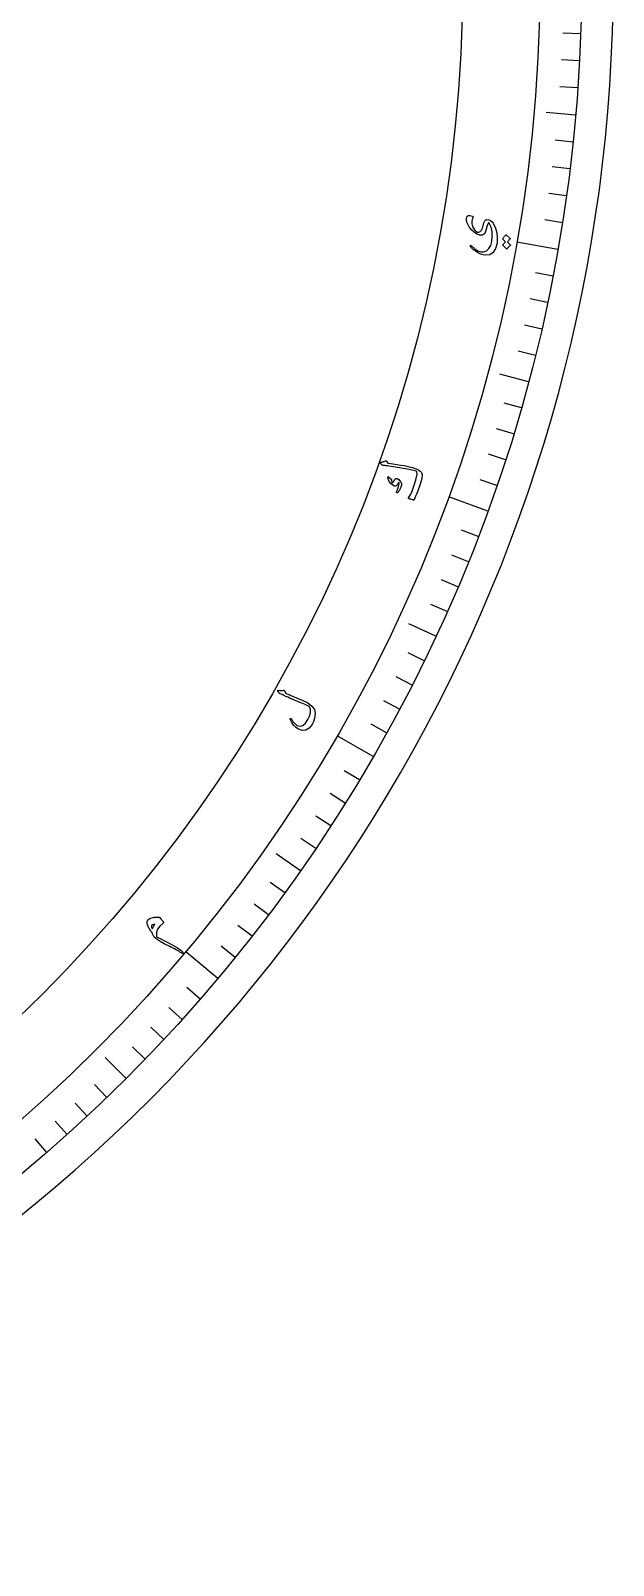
# Model space of a CAD drawing. Header units: millimetres. Extents: x -75 to 75, y -75 to 98.
# Drawn here: x 47.5 to 75, y -75 to -2.4 of the extents above; entities that cross this region are included whole.
import ezdxf

# ---------------------------------------------------------------- set-up
doc = ezdxf.new("R2010")
doc.units = ezdxf.units.MM
for name, color, linetype in [('CUT_OUTER', 1, 'Continuous'), ('ENGRAVE', 7, 'Continuous'), ('ENGRAVE_FINE', 8, 'Continuous'), ('TEXT', 5, 'Continuous')]:
    doc.layers.add(name, color=color, linetype=linetype)

msp = doc.modelspace()

# ---------------------------------------------------------------- linework, layer by layer
at = {"layer": 'CUT_OUTER'}
msp.add_arc((0, 0), 75, 179.92418, 0.00009, dxfattribs=at)
at = {"layer": 'ENGRAVE'}
for points in [[(73.22, -6.406), (71.819, -6.283)], [(72.383, -12.763), (70.445, -12.421)], [(70.996, -19.023), (69.637, -18.659)], [(69.067, -25.139), (67.217, -24.465)], [(66.614, -31.062), (65.339, -30.468)], [(63.653, -36.75), (61.948, -35.766)], [(60.208, -42.158), (59.056, -41.351)], [(56.304, -47.245), (54.796, -45.979)], [(51.972, -51.972), (50.978, -50.978)]]:
    msp.add_lwpolyline(points, dxfattribs=at)
for radius in [73.5, 73.5, 71.531, 67.875, 67.875]:
    msp.add_circle((0, 0), radius, dxfattribs=at)
at = {"layer": 'ENGRAVE_FINE'}
for points in [[(73.455, -2.565), (72.612, -2.536)], [(73.399, -3.847), (72.557, -3.803)], [(73.321, -5.127), (72.479, -5.068)], [(73.097, -7.683), (72.258, -7.595)], [(72.952, -8.957), (72.115, -8.855)], [(72.785, -10.229), (71.949, -10.112)], [(72.595, -11.498), (71.762, -11.366)], [(72.15, -14.024), (71.321, -13.864)], [(71.894, -15.281), (71.069, -15.106)], [(71.616, -16.534), (70.794, -16.344)], [(71.317, -17.781), (70.498, -17.577)], [(70.653, -20.259), (69.842, -20.027)], [(70.288, -21.489), (69.481, -21.243)], [(69.903, -22.713), (69.1, -22.452)], [(69.496, -23.929), (68.698, -23.655)], [(68.618, -26.34), (67.831, -26.038)], [(68.148, -27.534), (67.366, -27.218)], [(67.657, -28.719), (66.88, -28.389)], [(67.146, -29.895), (66.375, -29.552)], [(66.061, -32.22), (65.303, -31.85)], [(65.489, -33.368), (64.737, -32.985)], [(64.897, -34.506), (64.152, -34.11)], [(64.284, -35.633), (63.547, -35.224)], [(63.002, -37.855), (62.279, -37.421)], [(62.331, -38.949), (61.616, -38.502)], [(61.642, -40.031), (60.935, -39.571)], [(60.934, -41.101), (60.235, -40.629)], [(59.463, -43.202), (58.78, -42.706)], [(58.7, -44.233), (58.026, -43.726)], [(57.919, -45.251), (57.254, -44.732)], [(57.12, -46.255), (56.465, -45.724)], [(55.471, -48.22), (54.834, -47.667)], [(54.621, -49.181), (53.994, -48.617)], [(53.755, -50.127), (53.137, -49.551)], [(52.871, -51.057), (52.264, -50.471)], [(51.057, -52.871), (50.471, -52.264)], [(50.127, -53.755), (49.551, -53.137)], [(49.181, -54.621), (48.617, -53.994)], [(48.22, -55.471), (47.667, -54.834)]]:
    msp.add_lwpolyline(points, dxfattribs=at)
at = {"layer": 'TEXT'}
for points in [[(68.365, -11.262), (68.322, -11.344), (68.304, -11.44), (68.313, -11.55), (68.347, -11.676), (68.387, -11.758), (68.438, -11.831), (68.501, -11.892), (68.576, -11.943), (68.592, -11.95), (68.609, -11.953), (68.627, -11.953), (68.647, -11.95), (68.711, -11.917), (68.766, -11.854), (68.813, -11.758), (68.85, -11.632), (68.885, -11.507), (68.925, -11.418), (68.97, -11.366), (69.02, -11.351), (69.118, -11.365), (69.202, -11.398), (69.271, -11.452), (69.326, -11.526), (69.428, -11.75), (69.492, -11.982), (69.516, -12.221), (69.502, -12.467), (69.436, -12.727), (69.322, -12.909), (69.16, -13.014), (68.95, -13.04), (68.841, -13.024), (68.726, -12.986), (68.605, -12.926), (68.479, -12.846), (68.445, -12.82), (68.412, -12.794), (68.38, -12.768), (68.35, -12.741), (68.321, -12.714), (68.293, -12.686), (68.267, -12.658), (68.241, -12.628), (68.231, -12.614), (68.228, -12.601), (68.233, -12.592), (68.244, -12.585), (68.257, -12.582), (68.269, -12.583), (68.28, -12.588), (68.291, -12.596), (68.448, -12.739), (68.594, -12.833), (68.733, -12.88), (68.862, -12.879), (69.007, -12.825), (69.122, -12.726), (69.204, -12.583), (69.253, -12.395), (69.277, -12.147), (69.266, -11.919), (69.219, -11.71), (69.138, -11.52), (69.13, -11.508), (69.121, -11.503), (69.112, -11.504), (69.101, -11.511), (69.077, -11.544), (69.052, -11.604), (69.025, -11.692), (68.996, -11.806), (68.961, -11.921), (68.919, -12.006), (68.868, -12.061), (68.81, -12.086), (68.746, -12.091), (68.68, -12.084), (68.614, -12.065), (68.547, -12.034), (68.418, -11.95), (68.305, -11.846), (68.207, -11.721), (68.123, -11.575), (68.104, -11.536), (68.087, -11.5), (68.075, -11.465), (68.065, -11.431), (68.058, -11.399), (68.054, -11.369), (68.052, -11.341), (68.054, -11.315), (68.08, -11.215), (68.135, -11.161), (68.218, -11.151), (68.331, -11.186), (68.359, -11.203), (68.375, -11.222), (68.376, -11.242), (68.365, -11.262)], [(69.778, -12.278), (69.775, -12.274), (69.774, -12.269), (69.774, -12.263), (69.776, -12.256), (69.791, -12.231), (69.806, -12.207), (69.822, -12.184), (69.839, -12.162), (69.857, -12.141), (69.877, -12.12), (69.897, -12.101), (69.919, -12.082), (69.925, -12.078), (69.931, -12.078), (69.938, -12.079), (69.944, -12.083), (70.124, -12.249), (70.126, -12.253), (70.125, -12.259), (70.121, -12.265), (70.114, -12.273), (70.108, -12.278), (70.1, -12.287), (70.089, -12.299), (70.075, -12.314), (70.059, -12.333), (70.04, -12.356), (70.018, -12.382), (69.993, -12.412), (70.132, -12.544), (70.136, -12.549), (70.136, -12.556), (70.132, -12.563), (70.125, -12.571), (70.118, -12.577), (70.108, -12.588), (70.094, -12.603), (70.077, -12.621), (70.056, -12.644), (70.032, -12.672), (70.004, -12.704), (69.973, -12.74), (69.968, -12.744), (69.964, -12.745), (69.96, -12.744), (69.956, -12.74), (69.786, -12.572), (69.783, -12.568), (69.782, -12.562), (69.782, -12.556), (69.784, -12.549), (69.796, -12.527), (69.808, -12.507), (69.822, -12.487), (69.836, -12.468), (69.851, -12.45), (69.867, -12.433), (69.884, -12.417), (69.902, -12.401)], [(63.996, -22.832), (64.029, -22.828), (64.06, -22.823), (64.09, -22.816), (64.119, -22.808), (64.146, -22.799), (64.173, -22.789), (64.198, -22.777), (64.222, -22.764), (64.235, -22.759), (64.247, -22.761), (64.259, -22.768), (64.271, -22.781), (64.331, -22.853), (64.338, -22.86), (64.344, -22.866), (64.349, -22.87), (64.353, -22.872), (64.575, -22.904), (64.775, -22.935), (64.953, -22.963), (65.109, -22.989), (65.244, -23.014), (65.356, -23.038), (65.445, -23.06), (65.513, -23.08), (65.638, -23.124), (65.677, -23.141), (65.715, -23.159), (65.753, -23.179), (65.79, -23.201), (65.827, -23.226), (65.863, -23.252), (65.899, -23.281), (65.934, -23.312), (65.967, -23.411), (65.947, -23.596), (65.874, -23.867), (65.746, -24.224), (65.701, -24.334), (65.656, -24.434), (65.612, -24.525), (65.569, -24.607), (65.562, -24.613), (65.555, -24.617), (65.548, -24.618), (65.539, -24.616), (65.499, -24.604), (65.463, -24.592), (65.431, -24.582), (65.402, -24.572), (65.377, -24.563), (65.355, -24.554), (65.335, -24.547), (65.319, -24.539), (65.31, -24.535), (65.306, -24.529), (65.307, -24.523), (65.313, -24.517), (65.353, -24.464), (65.395, -24.392), (65.439, -24.301), (65.484, -24.191), (65.605, -23.859), (65.684, -23.592), (65.72, -23.393), (65.714, -23.26), (65.636, -23.233), (65.489, -23.199), (65.273, -23.158), (64.988, -23.109), (64.702, -23.062), (64.486, -23.027), (64.339, -23.005), (64.261, -22.994), (64.239, -22.992), (64.219, -22.99), (64.201, -22.988), (64.183, -22.986), (64.167, -22.985), (64.153, -22.983), (64.141, -22.982), (64.13, -22.981), (64.108, -22.978), (64.087, -22.972), (64.069, -22.962), (64.053, -22.948), (63.973, -22.866), (63.968, -22.86), (63.965, -22.854), (63.965, -22.849), (63.966, -22.844), (63.972, -22.839), (63.979, -22.836), (63.987, -22.834), (63.996, -22.832)], [(64.345, -23.526), (64.347, -23.522), (64.351, -23.518), (64.355, -23.516), (64.361, -23.515), (64.365, -23.515), (64.37, -23.517), (64.374, -23.519), (64.379, -23.521), (64.494, -23.623), (64.505, -23.635), (64.513, -23.645), (64.518, -23.655), (64.52, -23.664), (64.517, -23.699), (64.519, -23.73), (64.526, -23.758), (64.537, -23.782), (64.545, -23.789), (64.557, -23.788), (64.572, -23.779), (64.591, -23.762), (64.601, -23.749), (64.611, -23.736), (64.621, -23.723), (64.63, -23.709), (64.64, -23.694), (64.649, -23.678), (64.659, -23.662), (64.668, -23.644), (64.719, -23.59), (64.781, -23.59), (64.856, -23.643), (64.944, -23.751), (64.967, -23.791), (64.983, -23.827), (64.992, -23.86), (64.994, -23.89), (64.99, -23.92), (64.978, -23.96), (64.958, -24.009), (64.931, -24.068), (64.917, -24.098), (64.902, -24.125), (64.887, -24.151), (64.871, -24.175), (64.856, -24.197), (64.841, -24.218), (64.826, -24.237), (64.813, -24.254), (64.801, -24.264), (64.79, -24.269), (64.78, -24.271), (64.769, -24.269), (64.76, -24.264), (64.754, -24.257), (64.753, -24.247), (64.756, -24.236), (64.767, -24.2), (64.779, -24.159), (64.794, -24.114), (64.811, -24.064), (64.843, -23.971), (64.864, -23.896), (64.874, -23.841), (64.875, -23.806), (64.873, -23.801), (64.87, -23.797), (64.865, -23.795), (64.859, -23.794), (64.854, -23.795), (64.849, -23.798), (64.844, -23.803), (64.839, -23.81), (64.794, -23.876), (64.774, -23.904), (64.753, -23.926), (64.731, -23.942), (64.708, -23.953), (64.683, -23.961), (64.66, -23.962), (64.638, -23.957), (64.618, -23.946), (64.491, -23.847), (64.404, -23.744), (64.355, -23.637), (64.345, -23.526)], [(59.146, -33.654), (59.141, -33.646), (59.139, -33.638), (59.14, -33.63), (59.143, -33.621), (59.148, -33.615), (59.156, -33.611), (59.166, -33.609), (59.177, -33.61), (59.243, -33.62), (59.303, -33.623), (59.356, -33.621), (59.403, -33.613), (59.419, -33.612), (59.433, -33.617), (59.447, -33.629), (59.458, -33.648), (59.463, -33.658), (59.468, -33.668), (59.473, -33.677), (59.477, -33.686), (59.481, -33.694), (59.485, -33.702), (59.489, -33.709), (59.492, -33.715), (59.497, -33.727), (59.506, -33.737), (59.517, -33.747), (59.531, -33.756), (59.573, -33.776), (59.62, -33.798), (59.67, -33.821), (59.725, -33.845), (59.784, -33.87), (59.847, -33.897), (59.914, -33.925), (59.985, -33.955), (60.056, -33.984), (60.123, -34.011), (60.185, -34.037), (60.243, -34.062), (60.297, -34.086), (60.346, -34.108), (60.391, -34.13), (60.432, -34.149), (60.551, -34.212), (60.657, -34.285), (60.749, -34.366), (60.828, -34.457), (60.866, -34.524), (60.89, -34.607), (60.898, -34.707), (60.891, -34.823), (60.872, -34.942), (60.845, -35.048), (60.811, -35.143), (60.769, -35.225), (60.625, -35.409), (60.467, -35.508), (60.295, -35.523), (60.109, -35.452), (59.989, -35.368), (59.885, -35.262), (59.797, -35.136), (59.725, -34.988), (59.721, -34.978), (59.721, -34.969), (59.723, -34.962), (59.728, -34.956), (59.735, -34.95), (59.742, -34.947), (59.749, -34.945), (59.755, -34.947), (59.764, -34.95), (59.772, -34.955), (59.778, -34.961), (59.783, -34.969), (59.856, -35.084), (59.923, -35.173), (59.985, -35.236), (60.041, -35.274), (60.188, -35.308), (60.325, -35.274), (60.451, -35.173), (60.565, -35.004), (60.64, -34.834), (60.678, -34.676), (60.678, -34.529), (60.643, -34.393), (60.601, -34.371), (60.551, -34.347), (60.493, -34.321), (60.428, -34.291), (60.355, -34.259), (60.274, -34.225), (60.184, -34.188), (60.087, -34.149), (59.987, -34.107), (59.889, -34.065), (59.792, -34.024), (59.698, -33.983), (59.605, -33.942), (59.515, -33.901), (59.426, -33.86), (59.339, -33.819), (59.254, -33.782), (59.245, -33.777), (59.237, -33.771), (59.231, -33.764), (59.225, -33.757)], [(53.199, -45.072), (53.171, -45.038), (53.143, -45.004), (53.117, -44.969), (53.091, -44.933), (53.067, -44.896), (53.045, -44.858), (53.024, -44.82), (53.005, -44.78), (52.976, -44.703), (52.96, -44.636), (52.956, -44.577), (52.966, -44.528), (53, -44.47), (53.058, -44.422), (53.139, -44.386), (53.245, -44.36), (53.276, -44.355), (53.307, -44.351), (53.338, -44.348), (53.37, -44.345), (53.402, -44.344), (53.434, -44.343), (53.466, -44.343), (53.499, -44.343), (53.517, -44.344), (53.532, -44.348), (53.545, -44.354), (53.556, -44.363), (53.593, -44.405), (53.626, -44.443), (53.654, -44.477), (53.678, -44.506), (53.698, -44.531), (53.714, -44.55), (53.724, -44.564), (53.73, -44.574), (53.734, -44.588), (53.734, -44.601), (53.728, -44.612), (53.717, -44.623), (53.559, -44.766), (53.455, -44.917), (53.404, -45.078), (53.406, -45.247), (53.41, -45.263), (53.417, -45.275), (53.426, -45.285), (53.438, -45.292), (53.609, -45.374), (53.784, -45.461), (53.963, -45.555), (54.147, -45.654), (54.389, -45.795), (54.553, -45.908), (54.641, -45.993), (54.65, -46.05), (54.638, -46.059), (54.62, -46.06), (54.597, -46.052), (54.569, -46.036), (54.514, -45.998), (54.456, -45.961), (54.393, -45.923), (54.327, -45.886), (54.258, -45.849), (54.186, -45.811), (54.111, -45.773), (54.033, -45.735), (53.772, -45.606), (53.571, -45.497), (53.43, -45.408), (53.349, -45.339), (53.316, -45.3), (53.288, -45.264), (53.264, -45.228), (53.243, -45.193), (53.227, -45.16), (53.214, -45.129), (53.205, -45.099), (53.199, -45.072)], [(53.214, -44.899), (53.222, -44.873), (53.231, -44.847), (53.243, -44.82), (53.255, -44.793), (53.27, -44.765), (53.285, -44.737), (53.302, -44.709), (53.32, -44.68), (53.262, -44.693), (53.218, -44.709), (53.188, -44.729), (53.172, -44.751), (53.163, -44.786), (53.167, -44.823), (53.184, -44.861), (53.214, -44.899)]]:
    msp.add_lwpolyline(points, close=True, dxfattribs=at)

doc.saveas('drawing.dxf')
